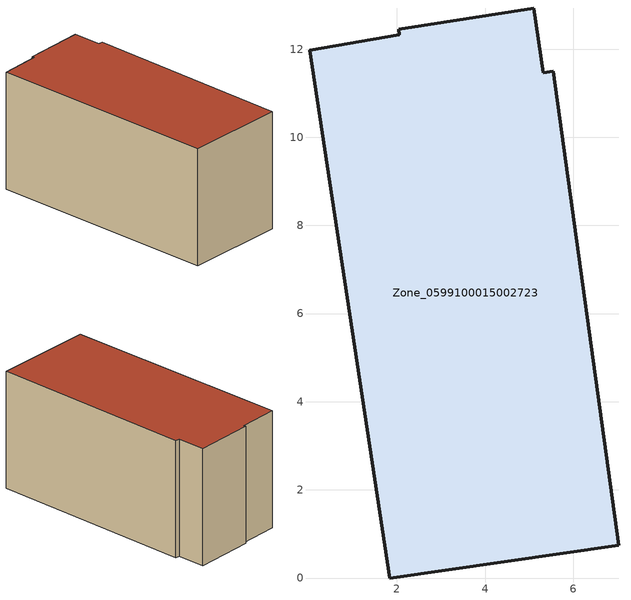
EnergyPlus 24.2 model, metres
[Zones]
Zone_0599100015002723
 floor ground (C_G): 5.11,12.93 5.32,11.46 5.55,11.5 7.03,0.74 1.84,0 0.02,11.98 2.06,12.33 2.04,12.45 z1.37
 wall outside (C_F): 5.11,12.93 2.04,12.45 2.06,12.33 0.02,11.98 1.84,0 7.03,0.74 5.55,11.5 5.32,11.46 5.11,12.93 z1.37:7.57
 roof outside (C_R): 5.32,11.46 5.11,12.93 2.04,12.45 2.06,12.33 0.02,11.98 1.84,0 7.03,0.74 5.55,11.5 z7.57
[BUILDING]
Pand.0599100015002723: North Axis=0; Terrain=City; Loads Convergence Tolerance Value=0.04; Temperature Convergence Tolerance Value=0.4; Solar Distribution=FullExterior; Maximum Number of Warmup Days=25; Minimum Number of Warmup Days=1
[Site:Location]
Rotterdam.The.Hague.AP_ZH_NLD Design_Conditions: Latitude=51.96; Longitude=4.45; Time Zone=1; Elevation=-4.5
[SITE:GROUNDTEMPERATURE:BUILDINGSURFACE]
18, 18, 18, 18, 18, 18, 18, 18, 18, 18, 18, 18
[MATERIAL] Thermal Absorptance=0.9; Solar Absorptance=0.7; Visible Absorptance=0.7
Name | Roughness | Thickness | Conductivity | Density | Specific Heat
G.TI.1975-1991 | MediumSmooth | 0.15 | 0.288461 | 540 | 1210
F.TI.1975-1991 | Rough | 0.3 | 0.230769 | 1920 | 840
R.TI.1975-1991 | MediumRough | 0.2 | 0.153846 | 1500 | 1000
[CONSTRUCTION]
C_G: G.TI.1975-1991
C_F: F.TI.1975-1991
C_R: R.TI.1975-1991
[ZONE]
Zone_0599100015002723: Type=1; Multiplier=1; Ceiling Height=Autocalculate; Volume=Autocalculate; Floor Area=autocalculate; Part of Total Floor Area=Yes
[ZONEINFILTRATION:DESIGNFLOWRATE]
Infil_Zone_0599100015002723: Zone or ZoneList or Space or SpaceList=Zone_0599100015002723; Schedule=AlwaysOn; Design Flow Rate Calculation Method=Flow/Area; Flow Rate per Floor Area=0.003; Constant Term Coefficient=1; Temperature Term Coefficient=0; Velocity Term Coefficient=0; Velocity Squared Term Coefficient=0
[HVACTEMPLATE:ZONE:IDEALLOADSAIRSYSTEM]
Zone_0599100015002723: Maximum Heating Supply Air Temperature=50; Minimum Cooling Supply Air Temperature=13; Maximum Heating Supply Air Humidity Ratio=0.0156; Minimum Cooling Supply Air Humidity Ratio=0.0077; Heating Limit=NoLimit; Cooling Limit=NoLimit; Dehumidification Control Type=ConstantSensibleHeatRatio; Cooling Sensible Heat Ratio=0.7; Dehumidification Setpoint=60; Humidification Control Type=None; Humidification Setpoint=30; Outdoor Air Method=None; Outdoor Air Flow Rate per Person=0.00944; Outdoor Air Flow Rate per Zone Floor Area=0; Outdoor Air Flow Rate per Zone=0; Demand Controlled Ventilation Type=None; Outdoor Air Economizer Type=NoEconomizer; Heat Recovery Type=None; Sensible Heat Recovery Effectiveness=0.7; Latent Heat Recovery Effectiveness=0.65
[ZONECONTROL:THERMOSTAT]
ThermostatControl_Zone_0599100015002723: Zone or ZoneList=Zone_0599100015002723; Control Type Schedule=DualSetpointControlType; Control 1=Thermostat_Zone_0599100015002723; Temperature Difference Between Cutout And Setpoint=0
[THERMOSTATSETPOINT:DUALSETPOINT]
Thermostat_Zone_0599100015002723: Heating Setpoint Temperature Schedule=HeatingSetpoint_Zone_0599100015002723; Cooling Setpoint Temperature Schedule=CoolingSetpoint_Zone_0599100015002723
[SCHEDULE:COMPACT]
HeatingSetpoint_Zone_0599100015002723: Through: 12/31, For: AllDays, Until: 24:00, 21
CoolingSetpoint_Zone_0599100015002723: Through: 12/31, For: AllDays, Until: 24:00, 24
DualSetpointControlType: Through: 12/31, For: AllDays, Until: 24:00, 4
AlwaysOn: Through: 12/31, For: AllDays, Until: 24:00, 1
